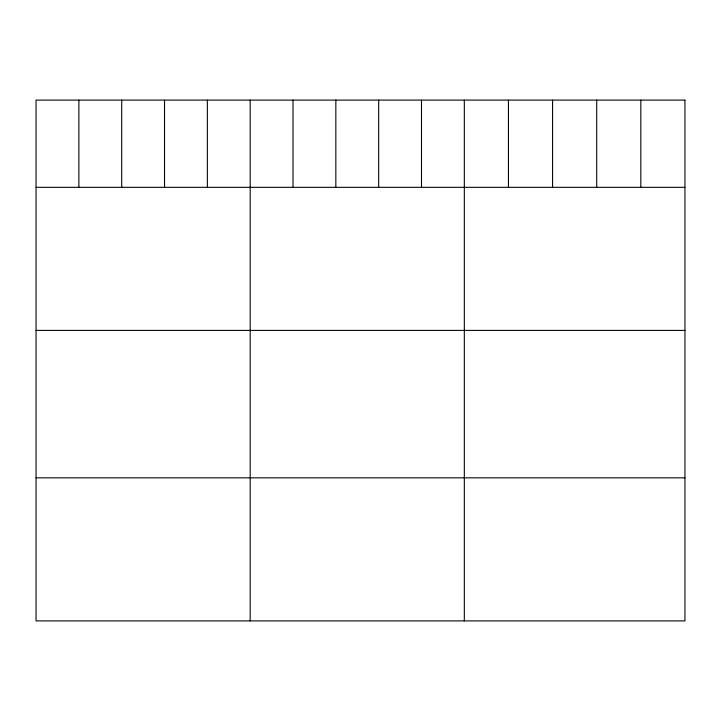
<?xml version="1.0" encoding="UTF-8"?>
<svg xmlns="http://www.w3.org/2000/svg" width="721" height="721" viewBox="0 0 721 721"><rect width="100%" height="100%" fill="white"/><g stroke="black" fill="none" stroke-linecap="round" stroke-linejoin="round"><path stroke-width="1.08" d="M36.05 187.325L684.95 187.325M36.05 330.407L684.95 330.407M36.05 477.825L684.95 477.825M640.825 100.102L640.825 187.325M596.7 100.102L596.7 187.325M552.574 100.102L552.574 187.325M508.449 100.102L508.449 187.325M464.324 100.102L464.324 620.898M421.497 100.102L421.497 187.325M378.669 100.102L378.669 187.325M335.842 100.102L335.842 187.325M293.014 100.102L293.014 187.325M250.187 100.102L250.187 620.898M207.36 100.102L207.36 187.325M164.532 100.102L164.532 187.325M121.705 100.102L121.705 187.325M78.877 100.102L78.877 187.325M684.95 100.102L36.05 100.102L36.05 620.898L684.95 620.898L684.95 100.102"/></g></svg>
